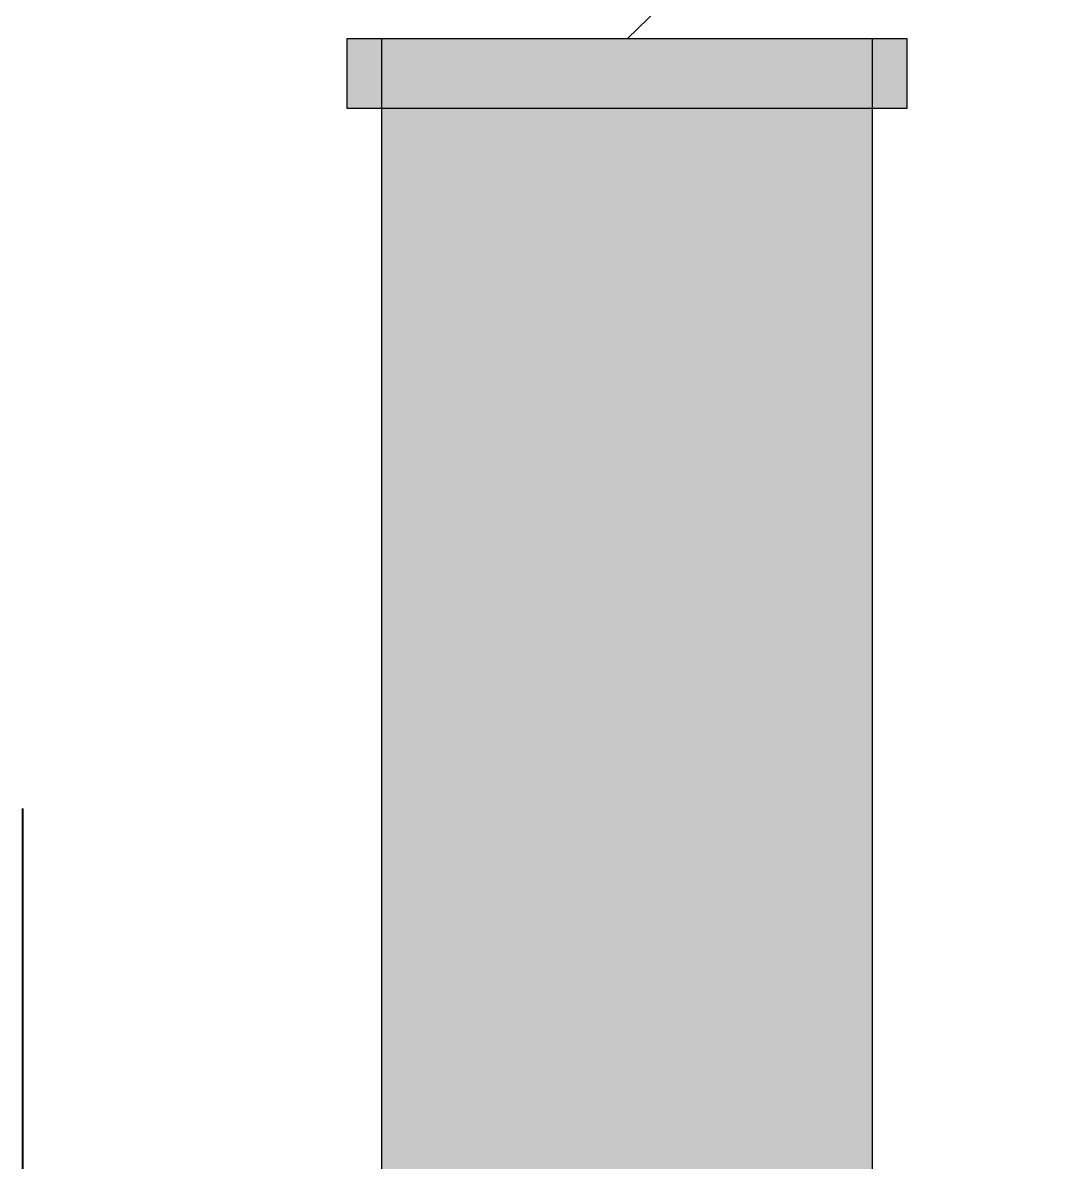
# Model space of a CAD drawing. Header units: millimetres. Extents: x 71 to 41929, y 71 to 131329.
# Drawn here: x 21021 to 22288, y 19045 to 20437 of the extents above; entities that cross this region are included whole.
import ezdxf

# ---------------------------------------------------------------- set-up
doc = ezdxf.new("R2010")
doc.units = ezdxf.units.MM
for name, color, linetype in [('GEOFAB', 5, 'Continuous'), ('LEADERS', 7, 'Continuous'), ('MANHOLES', 7, 'Continuous')]:
    doc.layers.add(name, color=color, linetype=linetype)

msp = doc.modelspace()

# ---------------------------------------------------------------- linework, layer by layer
at = {"layer": 'GEOFAB', "color": 6, "lineweight": 40}
msp.add_line((21021.2, 17240.6), (21021.2, 19476.9), dxfattribs=at)
at = {"layer": 'LEADERS', "lineweight": 18}
msp.add_line((22288.5, 20928.5), (21759.3, 20416.9), dxfattribs=at)
at = {"layer": 'MANHOLES', "lineweight": 30}
for points in [[(21417, 20332.3), (22101.6, 20332.3), (22101.6, 20416.9), (21417, 20416.9)], [(21459.3, 18976.9), (22059.3, 18976.9), (22059.3, 20416.9), (21459.3, 20416.9)]]:
    msp.add_lwpolyline(points, close=True, dxfattribs=at)
at = {"layer": 'MANHOLES', "true_color": 0x737373}
msp.add_solid([(21417, 20332.3), (22101.6, 20332.3), (21417, 20416.9), (22101.6, 20416.9)], dxfattribs=at)
at = {"layer": 'MANHOLES', "true_color": 0xb8b8b8}
msp.add_solid([(21459.3, 18976.9), (22059.3, 18976.9), (21459.3, 20416.9), (22059.3, 20416.9)], dxfattribs=at)

doc.saveas('drawing.dxf')
